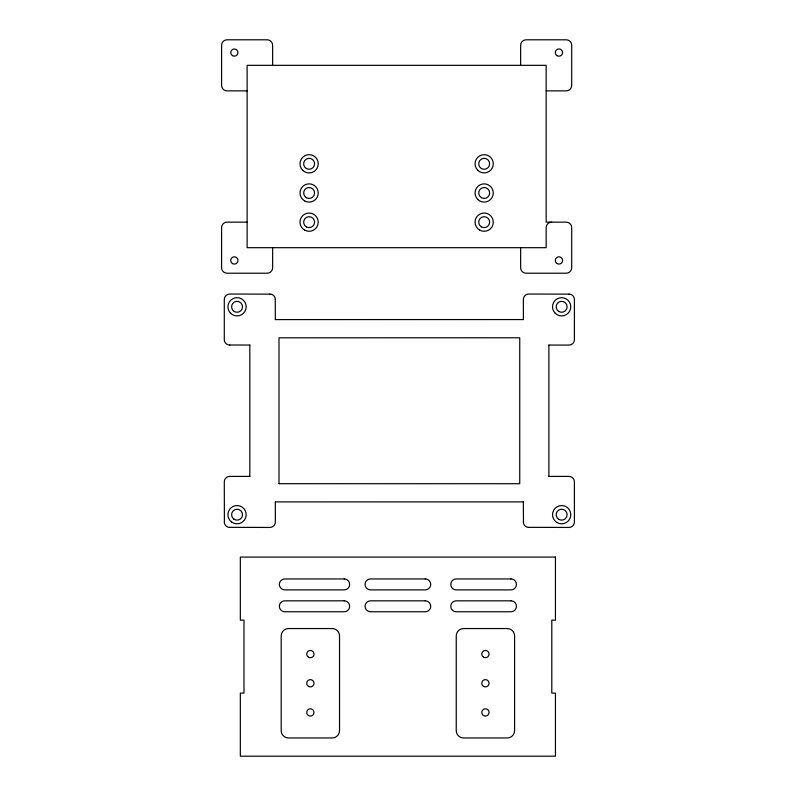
<?xml version="1.0" encoding="UTF-8"?>
<svg xmlns="http://www.w3.org/2000/svg" width="796" height="796" viewBox="0 0 796 796"><rect width="100%" height="100%" fill="white"/><g stroke="black" fill="none" stroke-linecap="round" stroke-linejoin="round"><path stroke-width="1.19" d="M249.854 345.066L229.775 344.986M275.326 501.898L275.356 521.977A5.473 5.473 0 0 1 269.884 527.45L229.775 527.34M269.874 294.152L229.765 294.042A5.473 5.473 0 0 0 224.293 299.505L224.293 339.623A5.473 5.473 0 0 0 229.765 345.096M548.862 476.416L568.941 476.396A5.473 5.473 0 0 1 574.413 481.859L574.413 521.977A5.473 5.473 0 0 1 568.941 527.45L528.833 527.34M568.941 294.152L528.823 294.042A5.473 5.473 0 0 0 523.36 299.505L523.38 319.594M275.326 319.594L523.36 319.564M275.356 501.918L523.38 501.898M275.247 299.515L275.356 319.564M249.854 476.416L229.765 476.396A5.473 5.473 0 0 0 224.293 481.859L224.402 521.977M523.36 501.918L523.47 521.977M247.118 90.863L227.059 90.863A5.473 5.473 0 0 1 221.587 85.391L221.587 45.273A5.473 5.473 0 0 1 227.059 39.8L267.177 39.8A5.473 5.473 0 0 1 272.64 45.273L272.64 65.332M546.175 90.863L566.235 90.863A5.473 5.473 0 0 0 571.707 85.391L571.707 45.273A5.473 5.473 0 0 0 566.235 39.8L526.116 39.8A5.473 5.473 0 0 0 520.644 45.273L520.644 65.332M247.118 222.154L227.059 222.154A5.473 5.473 0 0 0 221.587 227.626L221.587 267.745A5.473 5.473 0 0 0 227.059 273.217L267.177 273.217A5.473 5.473 0 0 0 272.64 267.745L272.64 247.685M548.862 345.066L568.941 345.096A5.473 5.473 0 0 0 574.413 339.623L574.413 299.505A5.473 5.473 0 0 0 568.941 294.042M548.882 345.096L548.882 476.396M520.644 247.685L520.644 267.745A5.473 5.473 0 0 0 526.116 273.217L566.235 273.217A5.473 5.473 0 0 0 571.707 267.745L571.707 227.626A5.473 5.473 0 0 0 566.235 222.154L546.175 222.154L546.175 65.332L247.118 65.332L247.118 247.685L546.175 247.685L546.175 227.626A5.473 5.473 0 0 1 551.648 222.154M249.825 345.096L249.825 476.396M269.884 294.042A5.473 5.473 0 0 1 275.356 299.505M229.765 527.45A5.473 5.473 0 0 1 224.293 521.977M528.823 527.45A5.473 5.473 0 0 1 523.36 521.977M278.998 483.689L519.738 483.719L519.738 337.773L278.998 337.803L278.998 483.689M555.449 557.071L240.332 557.071L240.332 620.164L243.984 620.164L243.984 693.107L240.332 693.107L240.332 756.2L555.449 756.2L555.449 693.107L551.797 693.107L551.797 620.164L555.449 620.164L555.449 557.071M344.19 578.951L284.829 578.951A5.473 5.473 0 0 0 279.356 584.413A5.473 5.473 0 0 0 284.829 589.886L344.19 589.886A5.473 5.473 0 0 0 349.663 584.413A5.473 5.473 0 0 0 344.19 578.951M425.243 578.951L370.538 578.951A5.473 5.473 0 0 0 365.065 584.413A5.473 5.473 0 0 0 370.538 589.886L425.243 589.886A5.473 5.473 0 0 0 430.716 584.413A5.473 5.473 0 0 0 425.243 578.951M510.952 578.951L456.247 578.951A5.473 5.473 0 0 0 450.775 584.413A5.473 5.473 0 0 0 456.247 589.886L510.952 589.886A5.473 5.473 0 0 0 516.425 584.413A5.473 5.473 0 0 0 510.952 578.951M344.19 600.831L284.829 600.831A5.473 5.473 0 0 0 279.356 606.303A5.473 5.473 0 0 0 284.829 611.766L344.19 611.766A5.473 5.473 0 0 0 349.663 606.303A5.473 5.473 0 0 0 344.19 600.831M425.243 600.831L370.538 600.831A5.473 5.473 0 0 0 365.065 606.303A5.473 5.473 0 0 0 370.538 611.766L425.243 611.766A5.473 5.473 0 0 0 430.716 606.303A5.473 5.473 0 0 0 425.243 600.831M510.952 600.831L456.247 600.831A5.473 5.473 0 0 0 450.775 606.303A5.473 5.473 0 0 0 456.247 611.766L510.952 611.766A5.473 5.473 0 0 0 516.425 606.303A5.473 5.473 0 0 0 510.952 600.831M332.24 628.551L288.48 628.551A7.293 7.293 0 0 0 281.187 635.845L281.187 730.668A7.293 7.293 0 0 0 288.48 737.962L332.24 737.962A7.293 7.293 0 0 0 339.534 730.668L339.534 635.845A7.293 7.293 0 0 0 332.24 628.551M507.301 628.551L463.541 628.551A7.293 7.293 0 0 0 456.247 635.845L456.247 730.668A7.293 7.293 0 0 0 463.541 737.962L507.301 737.962A7.293 7.293 0 0 0 514.594 730.668L514.594 635.845A7.293 7.293 0 0 0 507.301 628.551M233.865 519.121A5.473 5.473 0 0 0 242.501 515.241A5.473 5.473 0 0 0 234.82 509.699A5.473 5.473 0 0 0 233.865 519.121M234.322 311.544A5.473 5.473 0 0 0 242.531 306.808A5.473 5.473 0 0 0 234.322 302.062A5.473 5.473 0 0 0 234.322 311.544M558.911 311.544A5.473 5.473 0 0 0 567.12 306.808A5.473 5.473 0 0 0 558.911 302.062A5.473 5.473 0 0 0 558.911 311.544M558.911 519.43A5.473 5.473 0 0 0 567.12 514.684A5.473 5.473 0 0 0 558.911 509.947A5.473 5.473 0 0 0 558.911 519.43M232.561 55.67A3.582 3.582 0 0 0 237.934 52.566A3.582 3.582 0 0 0 232.561 49.461A3.582 3.582 0 0 0 232.561 55.67M232.522 263.605A3.652 3.652 0 0 0 237.994 260.451A3.652 3.652 0 0 0 232.522 257.287A3.652 3.652 0 0 0 232.522 263.605M557.12 55.72A3.652 3.652 0 0 0 562.583 52.566A3.652 3.652 0 0 0 557.12 49.402A3.652 3.652 0 0 0 557.12 55.72M557.12 263.605A3.652 3.652 0 0 0 562.583 260.451A3.652 3.652 0 0 0 557.12 257.287A3.652 3.652 0 0 0 557.12 263.605M306.37 168.543A5.482 5.482 0 0 0 314.589 163.797A5.482 5.482 0 0 0 306.37 159.061A5.482 5.482 0 0 0 306.37 168.543M306.38 197.716A5.473 5.473 0 0 0 314.589 192.98A5.473 5.473 0 0 0 306.38 188.244A5.473 5.473 0 0 0 306.38 197.716M306.38 226.89A5.473 5.473 0 0 0 314.589 222.154A5.473 5.473 0 0 0 306.38 217.417A5.473 5.473 0 0 0 306.38 226.89M481.441 168.543A5.473 5.473 0 0 0 489.649 163.797A5.473 5.473 0 0 0 481.441 159.061A5.473 5.473 0 0 0 481.441 168.543M481.441 197.716A5.473 5.473 0 0 0 489.649 192.98A5.473 5.473 0 0 0 481.441 188.244A5.473 5.473 0 0 0 481.441 197.716M481.321 226.82A5.473 5.473 0 0 0 489.639 222.293A5.473 5.473 0 0 0 481.56 217.348A5.473 5.473 0 0 0 481.321 226.82M302.659 170.254A9.124 9.124 0 0 0 317.932 166.165A9.124 9.124 0 0 0 306.749 154.991A9.124 9.124 0 0 0 302.659 170.254M304.56 200.871A9.114 9.114 0 0 0 318.231 192.98A9.114 9.114 0 0 0 304.56 185.08A9.114 9.114 0 0 0 304.56 200.871M304.56 230.054A9.114 9.114 0 0 0 318.231 222.154A9.114 9.114 0 0 0 304.56 214.253A9.114 9.114 0 0 0 304.56 230.054M477.729 170.244A9.114 9.114 0 0 0 492.983 166.165A9.114 9.114 0 0 0 481.819 154.991A9.114 9.114 0 0 0 477.729 170.244M477.729 199.428A9.114 9.114 0 0 0 492.983 195.338A9.114 9.114 0 0 0 481.819 184.174A9.114 9.114 0 0 0 477.729 199.428M479.421 229.935A9.114 9.114 0 0 0 493.291 222.382A9.114 9.114 0 0 0 479.809 214.144A9.114 9.114 0 0 0 479.421 229.935M483.6 657.237A3.652 3.652 0 0 0 489.062 654.083A3.652 3.652 0 0 0 483.6 650.919A3.652 3.652 0 0 0 483.6 657.237M308.4 715.505A3.652 3.652 0 0 0 314.002 712.599A3.652 3.652 0 0 0 308.679 709.196A3.652 3.652 0 0 0 308.4 715.505M308.54 686.421A3.652 3.652 0 0 0 314.012 683.257A3.652 3.652 0 0 0 308.54 680.102A3.652 3.652 0 0 0 308.54 686.421M308.54 657.237A3.652 3.652 0 0 0 314.012 654.083A3.652 3.652 0 0 0 308.54 650.919A3.652 3.652 0 0 0 308.54 657.237M483.6 686.421A3.652 3.652 0 0 0 489.062 683.257A3.652 3.652 0 0 0 483.6 680.102A3.652 3.652 0 0 0 483.6 686.421M483.6 715.594A3.652 3.652 0 0 0 489.062 712.44A3.652 3.652 0 0 0 483.6 709.276A3.652 3.652 0 0 0 483.6 715.594M230.611 313.246A9.114 9.114 0 0 0 245.864 309.166A9.114 9.114 0 0 0 234.701 297.993A9.114 9.114 0 0 0 230.611 313.246M231.726 522.086A9.114 9.114 0 0 0 246.133 515.609A9.114 9.114 0 0 0 233.318 506.375A9.114 9.114 0 0 0 231.726 522.086M555.2 313.246A9.114 9.114 0 0 0 570.453 309.166A9.114 9.114 0 0 0 559.289 297.993A9.114 9.114 0 0 0 555.2 313.246M557.091 522.584A9.114 9.114 0 0 0 570.772 514.684A9.114 9.114 0 0 0 557.091 506.793A9.114 9.114 0 0 0 557.091 522.584"/></g></svg>
